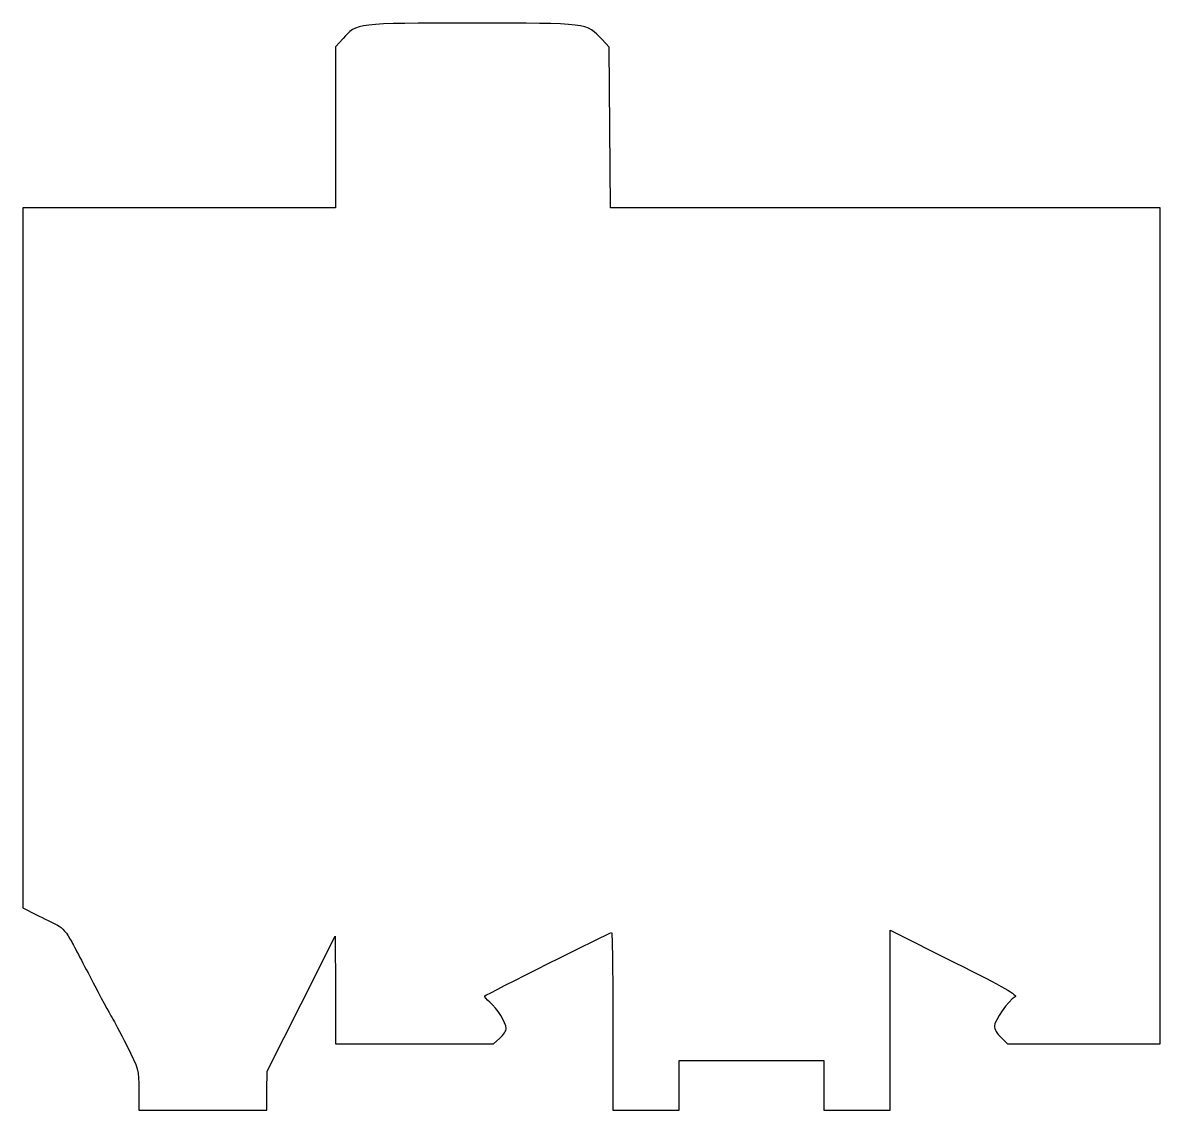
# Model space of a CAD drawing. Header units: centimetres. Extents: x -3.4 to 9.3, y -3.6 to 8.6.
import ezdxf

# ---------------------------------------------------------------- set-up
doc = ezdxf.new("R2010")
doc.units = ezdxf.units.CM
doc.header["$MEASUREMENT"] = 0
doc.layers.add('Layer 1', color=7, linetype='Continuous')

msp = doc.modelspace()

# ---------------------------------------------------------------- linework, layer by layer
at = {"layer": 'Layer 1'}
msp.add_open_spline([(-2.06506, -3.32274), (-2.06506, -3.10064), (-2.06871, -3.08724), (-2.20048, -2.82665), (-2.20048, -2.82665), (-2.27496, -2.67934), (-2.34494, -2.54692), (-2.35599, -2.53236), (-2.35599, -2.53236), (-2.36703, -2.51781), (-2.4573, -2.35112), (-2.55659, -2.16195), (-2.55659, -2.16195), (-2.65588, -1.97277), (-2.77219, -1.75122), (-2.81505, -1.66962), (-2.81505, -1.66962), (-2.86673, -1.57123), (-2.92065, -1.5081), (-2.97511, -1.48222), (-2.97511, -1.48222), (-3.02029, -1.46076), (-3.12558, -1.40846), (-3.20911, -1.36601), (-3.20911, -1.36601), (-3.20911, -1.36601), (-3.36097, -1.28882), (-3.36097, -1.28882), (-3.36097, -1.28882), (-3.36097, -1.28882), (-3.36124, 2.6204), (-3.36124, 2.6204), (-3.36124, 2.6204), (-3.36124, 2.6204), (-3.36152, 6.52962), (-3.36152, 6.52962), (-3.36152, 6.52962), (-3.36152, 6.52962), (-1.61527, 6.52962), (-1.61527, 6.52962), (-1.61527, 6.52962), (-1.61527, 6.52962), (0.13098, 6.52962), (0.13098, 6.52962), (0.13098, 6.52962), (0.13098, 6.52962), (0.13098, 7.42828), (0.13098, 7.42828), (0.13098, 7.42828), (0.13098, 7.42828), (0.13098, 8.32694), (0.13098, 8.32694), (0.13098, 8.32694), (0.13098, 8.32694), (0.2142, 8.42171), (0.2142, 8.42171), (0.2142, 8.42171), (0.36618, 8.59481), (0.35403, 8.59337), (1.65662, 8.59337), (1.65662, 8.59337), (2.96377, 8.59337), (2.92783, 8.59794), (3.10755, 8.40888), (3.10755, 8.40888), (3.10755, 8.40888), (3.18692, 8.32537), (3.18692, 8.32537), (3.18692, 8.32537), (3.18692, 8.32537), (3.19454, 7.42749), (3.19454, 7.42749), (3.19454, 7.42749), (3.19454, 7.42749), (3.20215, 6.52962), (3.20215, 6.52962), (3.20215, 6.52962), (3.20215, 6.52962), (6.27032, 6.52962), (6.27032, 6.52962), (6.27032, 6.52962), (6.27032, 6.52962), (9.33848, 6.52962), (9.33848, 6.52962), (9.33848, 6.52962), (9.33848, 6.52962), (9.33848, 1.85972), (9.33848, 1.85972), (9.33848, 1.85972), (9.33848, 1.85972), (9.33848, -2.81018), (9.33848, -2.81018), (9.33848, -2.81018), (9.33848, -2.81018), (8.48665, -2.81018), (8.48665, -2.81018), (8.48665, -2.81018), (8.48665, -2.81018), (7.63482, -2.81018), (7.63482, -2.81018), (7.63482, -2.81018), (7.63482, -2.81018), (7.56061, -2.73908), (7.56061, -2.73908), (7.56061, -2.73908), (7.51979, -2.69998), (7.4864, -2.64216), (7.4864, -2.61059), (7.4864, -2.61059), (7.4864, -2.54859), (7.64425, -2.32541), (7.71682, -2.2848), (7.71682, -2.2848), (7.75162, -2.26532), (7.60462, -2.18152), (7.04177, -1.89995), (7.04177, -1.89995), (7.04177, -1.89995), (6.32223, -1.53999), (6.32223, -1.53999), (6.32223, -1.53999), (6.32223, -1.53999), (6.32223, -2.5455), (6.32223, -2.5455), (6.32223, -2.5455), (6.32223, -2.5455), (6.32223, -3.55101), (6.32223, -3.55101), (6.32223, -3.55101), (6.32223, -3.55101), (5.95182, -3.55101), (5.95182, -3.55101), (5.95182, -3.55101), (5.95182, -3.55101), (5.5814, -3.55101), (5.5814, -3.55101), (5.5814, -3.55101), (5.5814, -3.55101), (5.5814, -3.2732), (5.5814, -3.2732), (5.5814, -3.2732), (5.5814, -3.2732), (5.5814, -2.99538), (5.5814, -2.99538), (5.5814, -2.99538), (5.5814, -2.99538), (4.77442, -2.99538), (4.77442, -2.99538), (4.77442, -2.99538), (4.77442, -2.99538), (3.96744, -2.99538), (3.96744, -2.99538), (3.96744, -2.99538), (3.96744, -2.99538), (3.96744, -3.2732), (3.96744, -3.2732), (3.96744, -3.2732), (3.96744, -3.2732), (3.96744, -3.55101), (3.96744, -3.55101), (3.96744, -3.55101), (3.96744, -3.55101), (3.59703, -3.55101), (3.59703, -3.55101), (3.59703, -3.55101), (3.59703, -3.55101), (3.22661, -3.55101), (3.22661, -3.55101), (3.22661, -3.55101), (3.22661, -3.55101), (3.22661, -2.55882), (3.22661, -2.55882), (3.22661, -2.55882), (3.22661, -2.01312), (3.22057, -1.56663), (3.21318, -1.56663), (3.21318, -1.56663), (3.19649, -1.56663), (1.81607, -2.25567), (1.79786, -2.2731), (1.79786, -2.2731), (1.79058, -2.28006), (1.81535, -2.31148), (1.85289, -2.34291), (1.85289, -2.34291), (1.93436, -2.41113), (2.03598, -2.57379), (2.03598, -2.63597), (2.03598, -2.63597), (2.03598, -2.66041), (2.00448, -2.70961), (1.96598, -2.74529), (1.96598, -2.74529), (1.96598, -2.74529), (1.89597, -2.81018), (1.89597, -2.81018), (1.89597, -2.81018), (1.89597, -2.81018), (1.01348, -2.81018), (1.01348, -2.81018), (1.01348, -2.81018), (1.01348, -2.81018), (0.13098, -2.81018), (0.13098, -2.81018), (0.13098, -2.81018), (0.13098, -2.81018), (0.12956, -2.20825), (0.12956, -2.20825), (0.12956, -2.20825), (0.12956, -2.20825), (0.12813, -1.60632), (0.12813, -1.60632), (0.12813, -1.60632), (0.12813, -1.60632), (-0.25266, -2.36038), (-0.25266, -2.36038), (-0.25266, -2.36038), (-0.25266, -2.36038), (-0.63345, -3.11445), (-0.63345, -3.11445), (-0.63345, -3.11445), (-0.63345, -3.11445), (-0.63488, -3.33273), (-0.63488, -3.33273), (-0.63488, -3.33273), (-0.63488, -3.33273), (-0.63631, -3.55101), (-0.63631, -3.55101), (-0.63631, -3.55101), (-0.63631, -3.55101), (-1.35068, -3.55101), (-1.35068, -3.55101), (-1.35068, -3.55101), (-1.35068, -3.55101), (-2.06506, -3.55101), (-2.06506, -3.55101), (-2.06506, -3.55101), (-2.06506, -3.55101), (-2.06506, -3.32274), (-2.06506, -3.32274)], degree=3, knots=[0, 0, 0, 0, 0.01639344, 0.01639344, 0.01639344, 0.01639344, 0.03278689, 0.03278689, 0.03278689, 0.03278689, 0.04918033, 0.04918033, 0.04918033, 0.04918033, 0.06557377, 0.06557377, 0.06557377, 0.06557377, 0.08196721, 0.08196721, 0.08196721, 0.08196721, 0.09836066, 0.09836066, 0.09836066, 0.09836066, 0.1147541, 0.1147541, 0.1147541, 0.1147541, 0.13114754, 0.13114754, 0.13114754, 0.13114754, 0.14754098, 0.14754098, 0.14754098, 0.14754098, 0.16393443, 0.16393443, 0.16393443, 0.16393443, 0.18032787, 0.18032787, 0.18032787, 0.18032787, 0.19672131, 0.19672131, 0.19672131, 0.19672131, 0.21311475, 0.21311475, 0.21311475, 0.21311475, 0.2295082, 0.2295082, 0.2295082, 0.2295082, 0.24590164, 0.24590164, 0.24590164, 0.24590164, 0.26229508, 0.26229508, 0.26229508, 0.26229508, 0.27868852, 0.27868852, 0.27868852, 0.27868852, 0.29508197, 0.29508197, 0.29508197, 0.29508197, 0.31147541, 0.31147541, 0.31147541, 0.31147541, 0.32786885, 0.32786885, 0.32786885, 0.32786885, 0.3442623, 0.3442623, 0.3442623, 0.3442623, 0.36065574, 0.36065574, 0.36065574, 0.36065574, 0.37704918, 0.37704918, 0.37704918, 0.37704918, 0.39344262, 0.39344262, 0.39344262, 0.39344262, 0.40983607, 0.40983607, 0.40983607, 0.40983607, 0.42622951, 0.42622951, 0.42622951, 0.42622951, 0.44262295, 0.44262295, 0.44262295, 0.44262295, 0.45901639, 0.45901639, 0.45901639, 0.45901639, 0.47540984, 0.47540984, 0.47540984, 0.47540984, 0.49180328, 0.49180328, 0.49180328, 0.49180328, 0.50819672, 0.50819672, 0.50819672, 0.50819672, 0.52459016, 0.52459016, 0.52459016, 0.52459016, 0.54098361, 0.54098361, 0.54098361, 0.54098361, 0.55737705, 0.55737705, 0.55737705, 0.55737705, 0.57377049, 0.57377049, 0.57377049, 0.57377049, 0.59016393, 0.59016393, 0.59016393, 0.59016393, 0.60655738, 0.60655738, 0.60655738, 0.60655738, 0.62295082, 0.62295082, 0.62295082, 0.62295082, 0.63934426, 0.63934426, 0.63934426, 0.63934426, 0.6557377, 0.6557377, 0.6557377, 0.6557377, 0.67213115, 0.67213115, 0.67213115, 0.67213115, 0.68852459, 0.68852459, 0.68852459, 0.68852459, 0.70491803, 0.70491803, 0.70491803, 0.70491803, 0.72131148, 0.72131148, 0.72131148, 0.72131148, 0.73770492, 0.73770492, 0.73770492, 0.73770492, 0.75409836, 0.75409836, 0.75409836, 0.75409836, 0.7704918, 0.7704918, 0.7704918, 0.7704918, 0.78688525, 0.78688525, 0.78688525, 0.78688525, 0.80327869, 0.80327869, 0.80327869, 0.80327869, 0.81967213, 0.81967213, 0.81967213, 0.81967213, 0.83606557, 0.83606557, 0.83606557, 0.83606557, 0.85245902, 0.85245902, 0.85245902, 0.85245902, 0.86885246, 0.86885246, 0.86885246, 0.86885246, 0.8852459, 0.8852459, 0.8852459, 0.8852459, 0.90163934, 0.90163934, 0.90163934, 0.90163934, 0.91803279, 0.91803279, 0.91803279, 0.91803279, 0.93442623, 0.93442623, 0.93442623, 0.93442623, 0.95081967, 0.95081967, 0.95081967, 0.95081967, 0.96721311, 0.96721311, 0.96721311, 0.96721311, 1, 1, 1, 1], dxfattribs=at)

doc.saveas('drawing.dxf')
